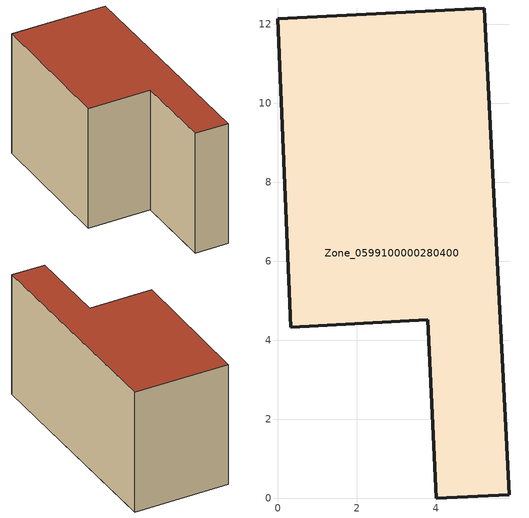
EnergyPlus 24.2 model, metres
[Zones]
Zone_0599100000280400
 floor ground (C_G): 0,12.14 5.22,12.41 5.85,0.09 4.01,0 3.79,4.51 0.32,4.32 z0
 wall outside (C_F): 5.22,12.41 0,12.14 0.32,4.32 3.79,4.51 4.01,0 5.85,0.09 5.22,12.41 z0:6.89
 roof outside (C_R): 5.85,0.09 5.22,12.41 0,12.14 0.32,4.32 3.79,4.51 4.01,0 z6.89
[BUILDING]
Pand.0599100000280400: North Axis=0; Terrain=City; Loads Convergence Tolerance Value=0.04; Temperature Convergence Tolerance Value=0.4; Solar Distribution=FullExterior; Maximum Number of Warmup Days=25; Minimum Number of Warmup Days=1
[Site:Location]
Rotterdam.The.Hague.AP_ZH_NLD Design_Conditions: Latitude=51.96; Longitude=4.45; Time Zone=1; Elevation=-4.5
[SITE:GROUNDTEMPERATURE:BUILDINGSURFACE]
18, 18, 18, 18, 18, 18, 18, 18, 18, 18, 18, 18
[MATERIAL] Thermal Absorptance=0.9; Solar Absorptance=0.7; Visible Absorptance=0.7
Name | Roughness | Thickness | Conductivity | Density | Specific Heat
G.TI.1946 | MediumSmooth | 0.15 | 1 | 540 | 1210
F.TI.1946 | Rough | 0.3 | 0.857143 | 1920 | 840
R.TI.1946 | MediumRough | 0.2 | 0.1 | 1500 | 1000
[CONSTRUCTION]
C_G: G.TI.1946
C_F: F.TI.1946
C_R: R.TI.1946
[ZONE]
Zone_0599100000280400: Type=1; Multiplier=1; Ceiling Height=Autocalculate; Volume=Autocalculate; Floor Area=autocalculate; Part of Total Floor Area=Yes
[ZONEINFILTRATION:DESIGNFLOWRATE]
Infil_Zone_0599100000280400: Zone or ZoneList or Space or SpaceList=Zone_0599100000280400; Schedule=AlwaysOn; Design Flow Rate Calculation Method=Flow/Area; Flow Rate per Floor Area=0.003; Constant Term Coefficient=1; Temperature Term Coefficient=0; Velocity Term Coefficient=0; Velocity Squared Term Coefficient=0
[HVACTEMPLATE:ZONE:IDEALLOADSAIRSYSTEM]
Zone_0599100000280400: Maximum Heating Supply Air Temperature=50; Minimum Cooling Supply Air Temperature=13; Maximum Heating Supply Air Humidity Ratio=0.0156; Minimum Cooling Supply Air Humidity Ratio=0.0077; Heating Limit=NoLimit; Cooling Limit=NoLimit; Dehumidification Control Type=ConstantSensibleHeatRatio; Cooling Sensible Heat Ratio=0.7; Dehumidification Setpoint=60; Humidification Control Type=None; Humidification Setpoint=30; Outdoor Air Method=None; Outdoor Air Flow Rate per Person=0.00944; Outdoor Air Flow Rate per Zone Floor Area=0; Outdoor Air Flow Rate per Zone=0; Demand Controlled Ventilation Type=None; Outdoor Air Economizer Type=NoEconomizer; Heat Recovery Type=None; Sensible Heat Recovery Effectiveness=0.7; Latent Heat Recovery Effectiveness=0.65
[ZONECONTROL:THERMOSTAT]
ThermostatControl_Zone_0599100000280400: Zone or ZoneList=Zone_0599100000280400; Control Type Schedule=DualSetpointControlType; Control 1=Thermostat_Zone_0599100000280400; Temperature Difference Between Cutout And Setpoint=0
[THERMOSTATSETPOINT:DUALSETPOINT]
Thermostat_Zone_0599100000280400: Heating Setpoint Temperature Schedule=HeatingSetpoint_Zone_0599100000280400; Cooling Setpoint Temperature Schedule=CoolingSetpoint_Zone_0599100000280400
[SCHEDULE:COMPACT]
HeatingSetpoint_Zone_0599100000280400: Through: 12/31, For: AllDays, Until: 24:00, 21
CoolingSetpoint_Zone_0599100000280400: Through: 12/31, For: AllDays, Until: 24:00, 24
DualSetpointControlType: Through: 12/31, For: AllDays, Until: 24:00, 4
AlwaysOn: Through: 12/31, For: AllDays, Until: 24:00, 1
